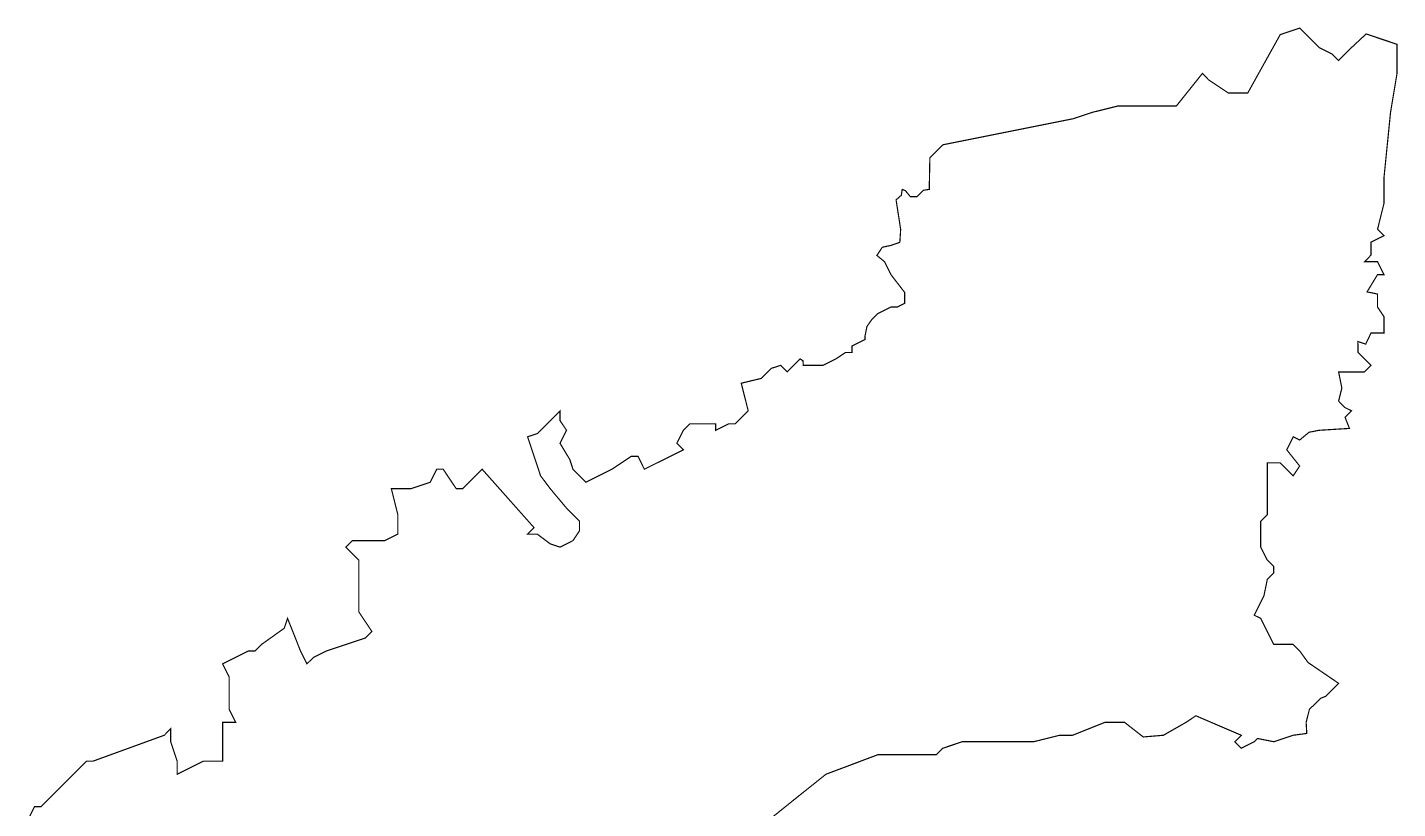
# Model space of a CAD drawing. Header units: metres. Extents: x 267705 to 271120, y 2138217 to 2142119.
# Drawn here: x 268532 to 270865, y 2140788 to 2142119 of the extents above; entities that cross this region are included whole.
import ezdxf

# ---------------------------------------------------------------- set-up
doc = ezdxf.new("R2010")
doc.units = ezdxf.units.M

msp = doc.modelspace()

# ---------------------------------------------------------------- linework, layer by layer
at = {"color": 6, "const_width": 2, "flags": 128}
msp.add_lwpolyline([(268533.4, 2140769.6), (268544.5, 2140791.7), (268555.5, 2140791.7), (268632.8, 2140869), (268643.9, 2140869), (268765.4, 2140913.2), (268776.4, 2140924.3), (268776.4, 2140902.2), (268787.5, 2140869), (268787.5, 2140846.9), (268831.7, 2140869), (268864.8, 2140869), (268864.8, 2140935.3), (268886.9, 2140935.3), (268875.9, 2140957.4), (268875.9, 2141012.7), (268864.8, 2141034.8), (268909, 2141056.8), (268920.1, 2141056.8), (268931.1, 2141067.9), (268969.8, 2141095.5), (268975.3, 2141112.1), (268997.4, 2141056.8), (269008.4, 2141034.8), (269019.5, 2141045.8), (269041.6, 2141056.8), (269107.9, 2141078.9), (269118.9, 2141090), (269096.8, 2141123.1), (269096.8, 2141211.5), (269074.7, 2141233.6), (269085.8, 2141244.7), (269141, 2141244.7), (269163.1, 2141255.7), (269163.1, 2141288.8), (269152.1, 2141333), (269185.2, 2141333), (269218.3, 2141344.1), (269229.4, 2141366.2), (269240.4, 2141366.2), (269262.6, 2141333), (269273.6, 2141333), (269306.7, 2141366.2), (269395.1, 2141266.7), (269384.1, 2141255.7), (269400.6, 2141255.7), (269422.7, 2141239.1), (269439.3, 2141233.6), (269461.4, 2141244.7), (269472.4, 2141261.2), (269472.4, 2141277.8), (269450.4, 2141299.9), (269422.7, 2141333), (269406.1, 2141355.1), (269395.1, 2141388.3), (269389.6, 2141404.8), (269384.1, 2141421.4), (269400.6, 2141426.9), (269439.3, 2141465.6), (269439.3, 2141449), (269450.4, 2141432.5), (269439.3, 2141410.4), (269455.9, 2141382.8), (269461.4, 2141366.2), (269483.5, 2141344.1), (269527.7, 2141366.2), (269560.8, 2141388.3), (269571.9, 2141388.3), (269582.9, 2141366.2), (269649.2, 2141399.3), (269638.1, 2141410.4), (269649.2, 2141432.5), (269660.3, 2141443.5), (269704.4, 2141443.5), (269704.4, 2141432.5), (269726.5, 2141443.5), (269737.6, 2141443.5), (269759.7, 2141465.6), (269747.9, 2141512.7), (269781.8, 2141520.8), (269798.8, 2141537.9), (269814.9, 2141543), (269826, 2141531.9), (269848.1, 2141554), (269852.9, 2141551), (269853.6, 2141543), (269886.7, 2141543), (269908.8, 2141554), (269925.4, 2141565), (269936.4, 2141565), (269936.4, 2141576.1), (269958.5, 2141587.1), (269958.5, 2141592.6), (269961.8, 2141609.2), (269969.6, 2141620.3), (269980.6, 2141631.3), (270002.7, 2141642.4), (270013.7, 2141642.4), (270026.2, 2141648.7), (270026.2, 2141667.2), (270002.7, 2141697.6), (269991.7, 2141719.7), (269978.8, 2141730.3), (269988, 2141744.2), (270002.7, 2141747.3), (270017.9, 2141752.6), (270019.3, 2141774.6), (270011.5, 2141824.8), (270020.5, 2141832.8), (270021.9, 2141842.8), (270027.3, 2141840.6), (270035.9, 2141830.2), (270046.9, 2141830.2), (270058, 2141841.2), (270068, 2141842.8), (270069, 2141896.4), (270091.1, 2141918.6), (270312, 2141962.8), (270345.2, 2141973.8), (270389.4, 2141984.8), (270488.8, 2141984.8), (270533, 2142040.1), (270544, 2142029), (270577.2, 2142006.9), (270610.3, 2142006.9), (270665.6, 2142106.3), (270698.7, 2142117.4), (270731.8, 2142084.3), (270753.9, 2142073.2), (270765, 2142062.2), (270787.1, 2142084.3), (270811.8, 2142107.4), (270864.4, 2142089.8), (270864.4, 2142040.1), (270853.4, 2141973.8), (270842.3, 2141863.3), (270842.3, 2141819.1), (270831.3, 2141774.9), (270842.3, 2141763.9), (270820.2, 2141752.9), (270820.2, 2141730.8), (270809.2, 2141719.7), (270831.3, 2141719.7), (270842.3, 2141697.6), (270831.3, 2141697.6), (270813.4, 2141668.2), (270831.3, 2141664.5), (270831.3, 2141642.4), (270842.3, 2141625.8), (270842.3, 2141598.2), (270820.2, 2141598.2), (270811.1, 2141579.2), (270797.8, 2141583.6), (270798.1, 2141565), (270820.2, 2141543), (270809.2, 2141531.9), (270765, 2141531.9), (270770.5, 2141504.3), (270765, 2141482.2), (270776, 2141471.1), (270787.1, 2141465.6), (270776, 2141454.6), (270783.4, 2141435.7), (270731.8, 2141432.5), (270714.7, 2141429.2), (270698.7, 2141415.9), (270687.7, 2141421.4), (270676.6, 2141399.3), (270698.7, 2141371.7), (270687.7, 2141355.1), (270665.6, 2141377.2), (270643.5, 2141377.2), (270643.5, 2141288.8), (270632.4, 2141277.8), (270632.4, 2141233.6), (270643.5, 2141211.5), (270654.5, 2141200.5), (270654.5, 2141189.4), (270643.5, 2141178.4), (270637.9, 2141150.8), (270621.4, 2141117.6), (270632.5, 2141112.1), (270654.5, 2141067.9), (270687.7, 2141067.9), (270698.7, 2141056.8), (270712.8, 2141037.2), (270765, 2141001.6), (270742.9, 2140979.5), (270735, 2140976.4), (270715.3, 2140957.4), (270709.7, 2140935.3), (270710.8, 2140916.3), (270687.7, 2140913.2), (270654.5, 2140902.2), (270626.9, 2140907.7), (270621.4, 2140902.2), (270599.3, 2140891.1), (270588.2, 2140902.2), (270599.3, 2140913.2), (270521.9, 2140946.4), (270505.4, 2140935.3), (270466.7, 2140913.2), (270432.3, 2140910.3), (270400.4, 2140935.3), (270367.3, 2140935.3), (270312, 2140913.2), (270290, 2140913.2), (270245.8, 2140902.2), (270124.2, 2140902.2), (270091.1, 2140891.1), (270080.1, 2140880.1), (269980.6, 2140880.1), (269892.2, 2140846.9), (269837, 2140802.8), (269758.6, 2140739.7)], dxfattribs=at)

doc.saveas('drawing.dxf')
